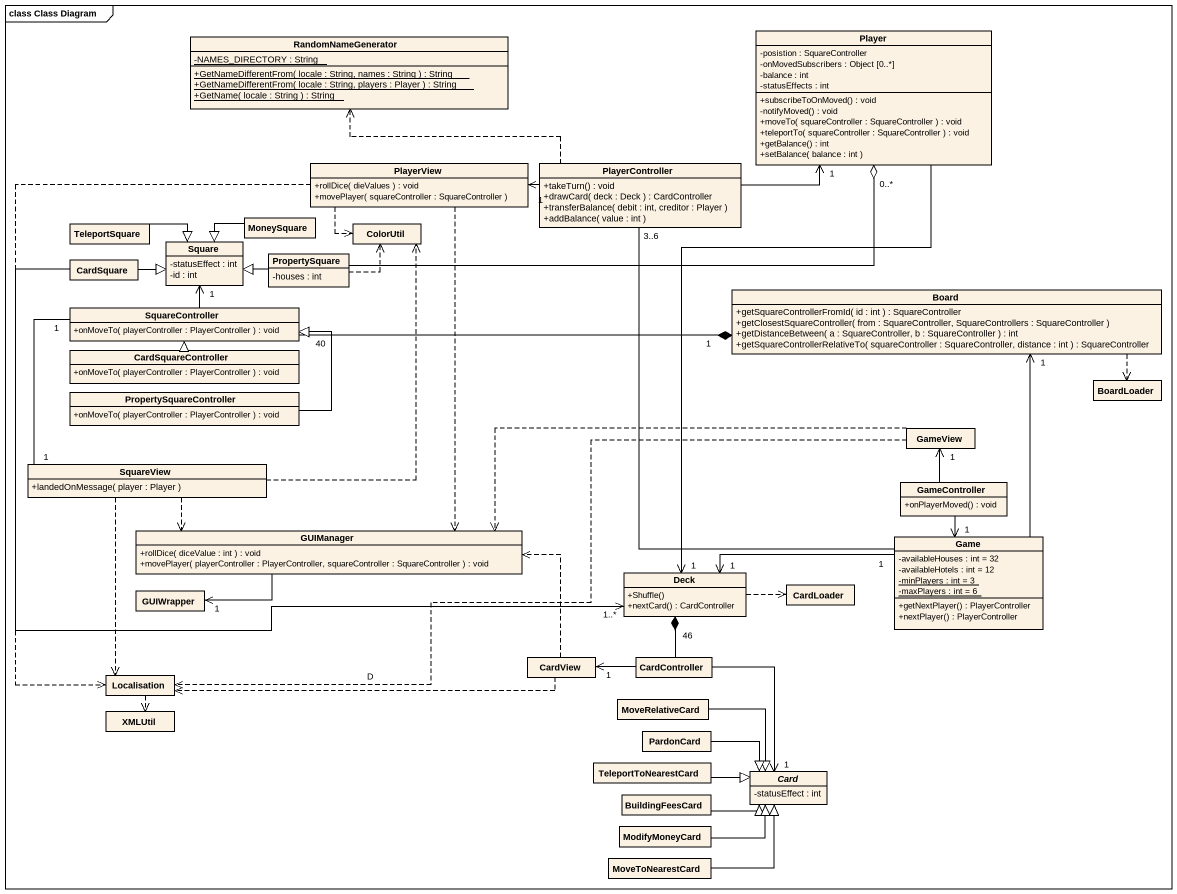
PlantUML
@startuml
mainframe class Class Diagram
hide circle
hide empty members
skinparam classAttributeIconSize 0
class RandomNameGenerator {
  {static} -NAMES_DIRECTORY : String
  {static} +GetNameDifferentFrom( locale : String, names : String ) : String
  {static} +GetNameDifferentFrom( locale : String, players : Player ) : String
  {static} +GetName( locale : String ) : String
}
class Player {
  -posistion : SquareController
  -onMovedSubscribers : Object [0..*]
  -balance : int
  -statusEffects : int
  +subscribeToOnMoved() : void
  -notifyMoved() : void
  +moveTo( squareController : SquareController ) : void
  +teleportTo( squareController : SquareController ) : void
  +getBalance() : int
  +setBalance( balance : int )
}
class PlayerView {
  +rollDice( dieValues ) : void
  +movePlayer( squareController : SquareController )
}
class PlayerController {
  +takeTurn() : void
  +drawCard( deck : Deck ) : CardController
  +transferBalance( debit : int, creditor : Player )
  +addBalance( value : int )
}
class TeleportSquare
class MoneySquare
class ColorUtil
class CardSquare
class Square {
  -statusEffect : int
  -id : int
}
class PropertySquare {
  -houses : int
}
class SquareController {
  +onMoveTo( playerController : PlayerController ) : void
}
class Board {
  +getSquareControllerFromId( id : int ) : SquareController
  +getClosestSquareController( from : SquareController, SquareControllers : SquareController )
  +getDistanceBetween( a : SquareController, b : SquareController ) : int
  +getSquareControllerRelativeTo( squareController : SquareController, distance : int ) : SquareController
}
class CardSquareController {
  +onMoveTo( playerController : PlayerController ) : void
}
class BoardLoader
class PropertySquareController {
  +onMoveTo( playerController : PlayerController ) : void
}
class GameView
class SquareView {
  +landedOnMessage( player : Player )
}
class GameController {
  +onPlayerMoved() : void
}
class GUIManager {
  +rollDice( diceValue : int ) : void
  +movePlayer( playerController : PlayerController, squareController : SquareController ) : void
}
class Game {
  -availableHouses : int = 32
  -availableHotels : int = 12
  {static} -minPlayers : int = 3
  {static} -maxPlayers : int = 6
  +getNextPlayer() : PlayerController
  +nextPlayer() : PlayerController
}
class Deck {
  +Shuffle()
  +nextCard() : CardController
}
class GUIWrapper
class CardLoader
class CardView
class CardController
class Localisation
class XMLUtil
class MoveRelativeCard
class PardonCard
class TeleportToNearestCard
abstract class "Card" as Card_ {
  -statusEffect : int
}
class BuildingFeesCard
class ModifyMoneyCard
class MoveToNearestCard
Player "0..*" o-left- PropertySquare
Player --> "1" Deck
PlayerView ..> ColorUtil
PlayerView ..> GUIManager
PlayerView ..> Localisation
PlayerController .left.> RandomNameGenerator
PlayerController -right-> "1" Player
PlayerController -left-> "1" PlayerView
PlayerController "3..6" -- "1" Game
TeleportSquare -right-|> Square
MoneySquare -left-|> Square
CardSquare -right-|> Square
CardSquare -right-> "1..*" Deck
PropertySquare .right.> ColorUtil
PropertySquare -left-|> Square
SquareController -up-> "1" Square
SquareController "1" -- "1" SquareView
Board "1" *-left- "40" SquareController
Board .right.> BoardLoader
CardSquareController -up-|> SquareController
PropertySquareController -up-|> SquareController
GameView .left.> GUIManager
GameView .left.> Localisation
SquareView .up.> ColorUtil
SquareView .right.> GUIManager
SquareView ..> Localisation
GameController -up-> "1" GameView
GameController --> "1" Game
GUIManager -left-> "1" GUIWrapper
Game -up-> "1" Board
Game -left-> "1" Deck
Deck .right.> CardLoader
Deck "46" *-- CardController
CardView .left.> GUIManager
CardView .left.> Localisation : D
CardController -left-> "1" CardView
CardController --> "1" Card_
Localisation ..> XMLUtil
MoveRelativeCard --|> Card_
PardonCard -right-|> Card_
TeleportToNearestCard -right-|> Card_
BuildingFeesCard -right-|> Card_
ModifyMoneyCard -right-|> Card_
MoveToNearestCard -up-|> Card_
@enduml
